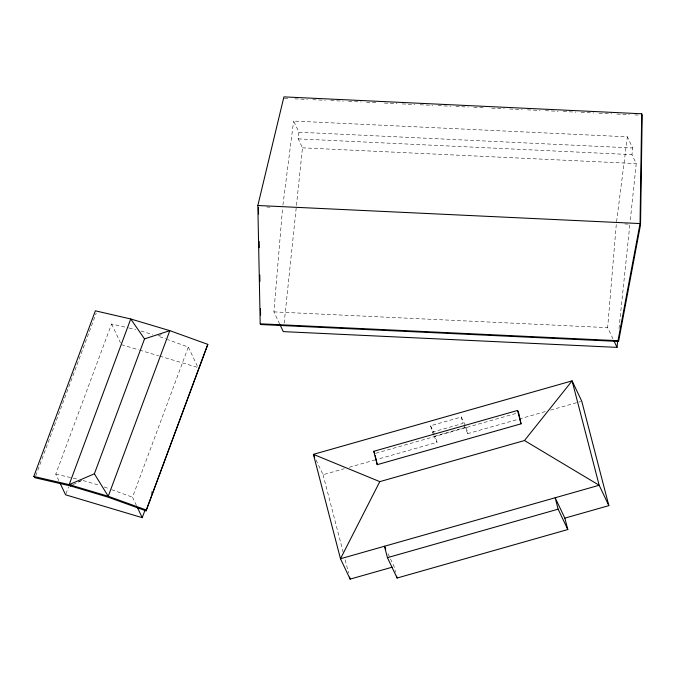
<?xml version="1.0" encoding="UTF-8"?>
<svg xmlns="http://www.w3.org/2000/svg" width="676" height="676" viewBox="0 0 676 676"><rect width="100%" height="100%" fill="white"/><g stroke="black" fill="none" stroke-linecap="round" stroke-linejoin="round"><path stroke-width="0.51" stroke-dasharray="3.38 2.54" d="M279.703 324.1L273.907 311.881L282.593 207.777M613.014 338.921L607.656 327.64L616.351 223.545M284.157 323.212L302.468 147.841L298.217 138.884L298.919 132.217L293.612 121.055L627.37 136.822L632.668 147.985L631.976 154.652L636.226 163.6L630.193 221.365M619.005 328.477L630.083 222.412M282.94 205.065L293.612 121.055M616.58 221.736L627.37 136.822M35.76 475.777L96.229 313.106M58.888 480.712L55.77 474.13L111.574 323.998L128.356 327.877M65.952 493.818L68.521 486.906M136.484 505.572L132.504 497.198L188.317 347.067L167.437 339.529M151.035 493.962L152.142 491.004M73.093 484.607L82.193 480.256M78.424 481.878L81.255 480.661M161.403 334.637L157.753 336.014L165.612 338.862M433.519 434.947L430.544 425.77L461.302 417.033L466.136 427.215L467.8 433.612L518.23 419.289M432.201 432.167L462.967 423.43L461.302 417.033M466.136 427.215L435.378 435.952L437.034 442.349L377.529 459.257M375.839 453.258L516.599 413.264M316.038 459.917L323.069 474.729L344.253 468.713M349.289 467.277L376.524 459.545M519.236 419.002L545.456 411.549M550.501 410.121L580.76 401.527M284.402 98.366L289.666 98.611M294.922 98.857L307.555 99.457M312.819 99.702L325.443 100.302M330.708 100.547L343.332 101.147M348.596 101.392L361.221 101.992M366.485 102.237L378.061 102.786M384.374 103.082L397.006 103.681M402.262 103.927L414.895 104.526M420.151 104.772L432.784 105.371M438.048 105.617L450.672 106.216M455.937 106.462L468.561 107.061M473.825 107.307L485.402 107.856M491.714 108.16L504.338 108.751M509.603 109.005L522.235 109.596M527.491 109.85L540.124 110.441M545.38 110.695L558.013 111.286M563.277 111.54L575.901 112.131M581.166 112.385L593.79 112.976M599.054 113.23L611.679 113.821M616.943 114.075L629.576 114.666M634.832 114.92L640.096 115.165M298.919 132.217L632.668 147.985M298.217 138.884L631.976 154.652M302.468 147.841L636.226 163.6M266.826 207.033L269.977 207.186M273.907 311.881L607.656 327.64M624.768 223.942L628.967 224.145M55.77 474.13L70.574 477.552M129.057 328.029L135.766 329.601M73.245 478.169L77.165 479.081M83.182 480.543L99.904 485.452M121.393 344.675L138.538 349.788M139.543 350.092L158.708 355.804M159.713 356.108L198.034 367.541L188.317 347.067M140.946 331.012L152.717 334.569M111.633 489.661L132.504 497.198M104.197 486.957L109.242 488.79M463.846 425.28L467.8 433.612M430.544 425.77L434.499 434.102M433.958 435.868L437.034 442.349M387.99 553.661L394.142 566.623L395.629 572.327M111.574 323.998L120.497 342.791M323.069 474.729L343.577 553.779M345.149 559.863L348.571 573.037"/><path stroke-width="1.01" d="M641.71 113.779L640.045 223.562L618.008 340.704L618.574 341.448L260.775 324.548L260.209 323.804L257.835 205.512L283.912 96.879L641.71 113.779L642.2 115.266L640.535 224.685L618.574 341.448M280.151 325.038L283.278 331.612L617.027 347.38L617.687 341.076M146.05 510.879L207.811 344.363L169.811 330.649L130.73 318.988L95.367 310.816L33.8 476.453L35.025 477.755L70.363 485.917L108.059 497.156L146.05 510.879L207.811 344.363M144.529 338.896L130.73 318.988L69.163 484.616L94.378 473.8L144.529 338.896L169.811 330.649L108.244 496.277L69.163 484.616L33.8 476.453M59.784 482.588L65.58 494.807L142.222 517.672L145.163 509.772M385.793 549.03L384.475 546.25L387.433 557.666L397.108 578.031L567.806 529.536L558.131 509.172L555.173 497.764L564.849 518.129L608.848 505.631L581.766 401.24L572.099 380.867L524.483 440.532L379.794 481.633L340.476 558.756L350.143 579.121L392.148 567.189M72.188 485.047L70.363 485.917L70.879 485.115M373.76 451.306L517.562 410.459L518.627 412.69L521.035 423.827L377.225 464.674L373.76 451.306L374.825 453.545M387.433 557.666L558.131 509.172M257.835 205.512L640.045 223.562L640.535 224.685M260.209 323.804L618.008 340.704M146.244 509.991L108.244 496.277L94.378 473.8M379.794 481.633L313.402 454.357L340.476 558.756L599.173 485.258L608.848 505.631M524.483 440.532L599.173 485.258L572.099 380.867L313.402 454.357L314.72 457.137M613.909 340.805L617.027 347.38M137.363 507.431L142.222 517.672M564.849 518.129L567.806 529.536M517.562 410.459L521.035 423.827M396.609 576.129L397.108 578.031M349.619 577.093L350.143 579.121M375.273 455.632L375.577 457.027M375.721 457.72L377.225 464.674M258.435 207.693L258.562 214.005M259.111 241.383L259.238 247.695M259.787 275.064L259.914 281.385M260.463 308.755L260.59 315.067"/></g></svg>
